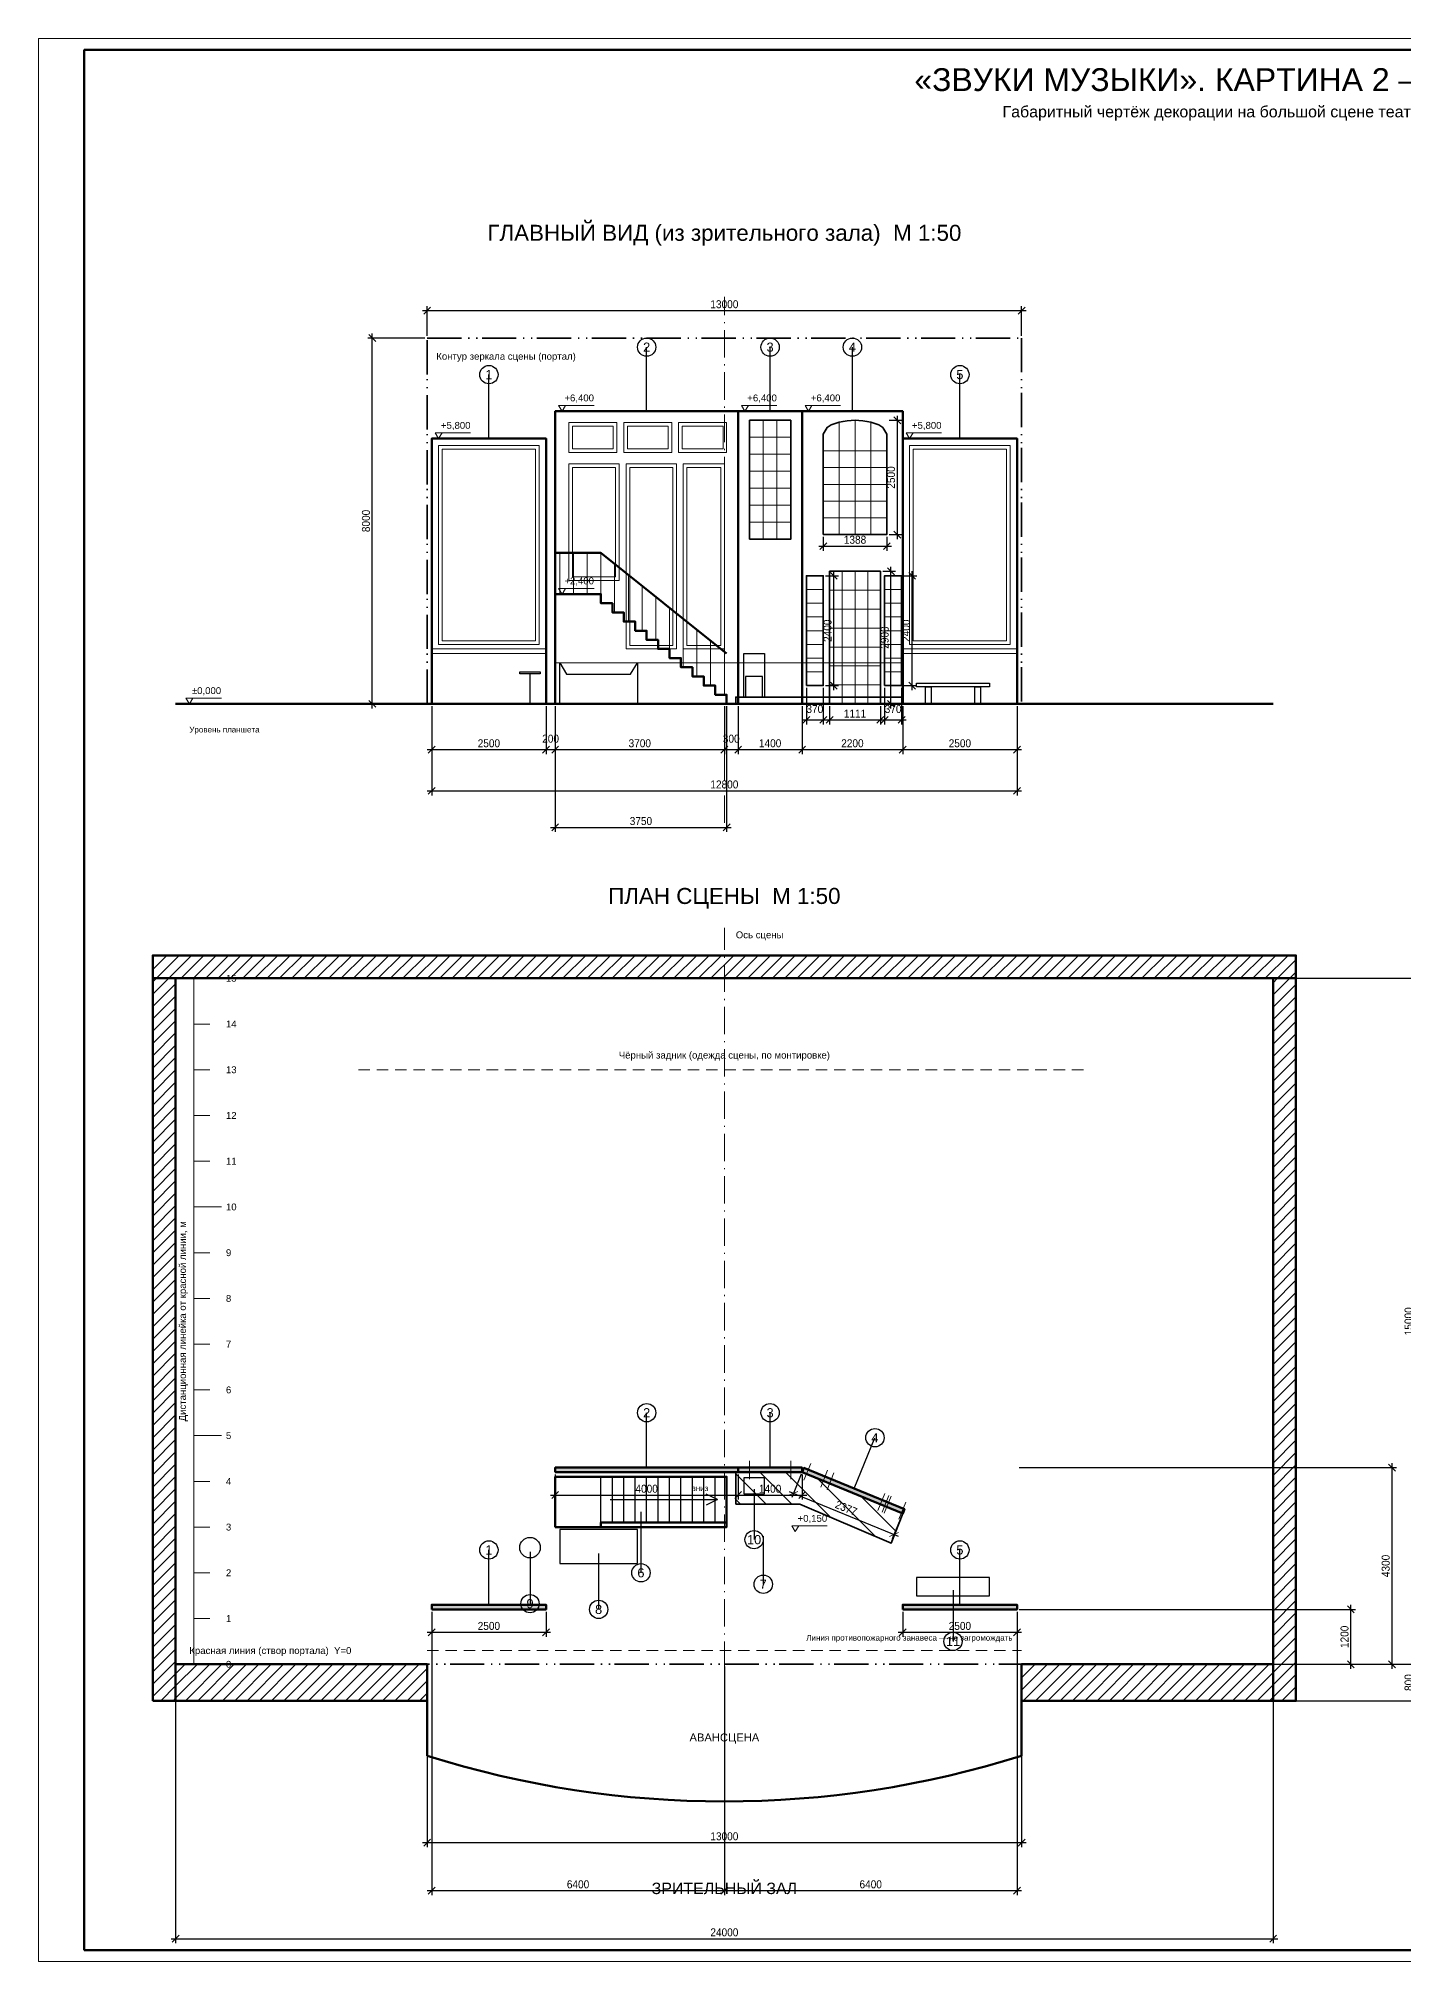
# Model space of a CAD drawing. Header units: millimetres. Extents: x 0 to 188350, y 0 to 42050.
# Drawn here: x 64450 to 94302, y 0 to 42050 of the extents above; entities that cross this region are included whole.
import ezdxf
from ezdxf.enums import TextEntityAlignment as Align

# ---------------------------------------------------------------- set-up
doc = ezdxf.new("R2010")
doc.units = ezdxf.units.MM
doc.header["$LTSCALE"] = 50
for name, pattern in [('GOST_AXIS', [18.5, 12, -3, 0.5, -3]), ('GOST_HIDDEN', [8, 5, -3]), ('GOST_PHANTOM', [24, 15, -3, 0.5, -3, 0.5, -2])]:
    doc.linetypes.add(name, pattern=pattern)
for name, color, linetype, lineweight in [('ДЕКОР_ДЕТАЛИ', 4, 'Continuous', 18), ('ДЕКОРАЦИЯ', 7, 'Continuous', 50), ('МЕБЕЛЬ', 6, 'Continuous', 25), ('НЕВИДИМЫЕ', 8, 'GOST_HIDDEN', 18), ('ОСИ', 1, 'GOST_AXIS', 18), ('ПОДИУМЫ', 3, 'Continuous', 35), ('ПОРТАЛ', 1, 'GOST_PHANTOM', 35), ('РАЗМЕРЫ', 2, 'Continuous', 18), ('РАМКА', 7, 'Continuous', 50), ('СЦЕНА', 8, 'Continuous', 50), ('СЦЕНА_ТОНК', 8, 'Continuous', 18), ('ТЕКСТ', 7, 'Continuous', 25), ('ШТРИХОВКА', 8, 'Continuous', 13)]:
    doc.layers.add(name, color=color, linetype=linetype, lineweight=lineweight)
doc.styles.add('RU', font='arial.ttf', dxfattribs={"width": 0.9})
doc.dimstyles.new('GOST_1-50', dxfattribs={"dimscale": 50, "dimtxt": 3.5, "dimasz": 2.5, "dimexe": 2, "dimexo": 1, "dimgap": 1, "dimtad": 1, "dimdec": 0, "dimtxsty": 'RU', "dimtsz": 1.5, "dimcen": 2.5, "dimdle": 2, "dimclrd": 2, "dimclre": 2, "dimazin": 3, "dimtfac": 1, "dimtmove": 0, "dimatfit": 3})

msp = doc.modelspace()

# ---------------------------------------------------------------- hatches: boundary and pattern name
at = {"layer": 'ШТРИХОВКА'}
h = msp.add_hatch(dxfattribs=at)
h.set_pattern_fill('ANSI31', scale=60)
h.paths.add_polyline_path([(66950, 21500), (91950, 21500), (91950, 22000), (66950, 22000)])
h = msp.add_hatch(dxfattribs=at)
h.set_pattern_fill('ANSI31', scale=60)
h.paths.add_polyline_path([(66950, 5700), (67450, 5700), (67450, 21500), (66950, 21500)])
h = msp.add_hatch(dxfattribs=at)
h.set_pattern_fill('ANSI31', scale=60)
h.paths.add_polyline_path([(91450, 5700), (91950, 5700), (91950, 21500), (91450, 21500)])
for points in [[(75750, 10700), (79750, 10700), (79750, 10800), (75750, 10800)], [(79750, 10700), (81150, 10700), (81150, 10800), (79750, 10800)], [(81150, 10700), (83350, 9800), (83387.9, 9892.6), (81187.9, 10792.6)], [(73050, 7700), (75550, 7700), (75550, 7800), (73050, 7800)], [(83350, 7700), (85850, 7700), (85850, 7800), (83350, 7800)]]:
    msp.add_hatch(color=8, dxfattribs=at).paths.add_polyline_path(points)
h = msp.add_hatch(dxfattribs=at)
h.set_pattern_fill('ANSI31', scale=125, angle=90)
h.paths.add_polyline_path([(79700, 10000), (81100, 10000), (83100, 9150), (83350, 9800), (81150, 10700), (79700, 10700)])
h = msp.add_hatch(dxfattribs=at)
h.set_pattern_fill('ANSI31', scale=60)
h.paths.add_polyline_path([(67450, 5700), (72950, 5700), (72950, 6500), (67450, 6500)])
h = msp.add_hatch(dxfattribs=at)
h.set_pattern_fill('ANSI31', scale=60)
h.paths.add_polyline_path([(85950, 5700), (91450, 5700), (91450, 6500), (85950, 6500)])

# ---------------------------------------------------------------- linework, layer by layer
at = {"layer": 'ДЕКОР_ДЕТАЛИ'}
for p, q in [((80300, 31100), (80300, 33700)), ((80600, 31100), (80600, 33700)), ((81959.9, 31200), (81959.9, 33659.8)), ((82306.9, 31200), (82306.9, 33700)), ((82654, 31200), (82654, 33659.8)), ((80000, 33328.6), (80900, 33328.6)), ((80000, 32957.1), (80900, 32957.1)), ((81612.8, 33033.3), (83001.1, 33033.3)), ((80000, 32585.7), (80900, 32585.7)), ((81612.8, 32666.7), (83001.1, 32666.7)), ((80000, 32214.3), (80900, 32214.3)), ((81612.8, 32300), (83001.1, 32300)), ((80000, 31842.9), (80900, 31842.9)), ((81612.8, 31933.3), (83001.1, 31933.3)), ((81612.8, 31566.7), (83001.1, 31566.7)), ((80000, 31471.4), (80900, 31471.4)), ((75850, 29900), (75850, 30800)), ((76150, 29900), (76150, 30800)), ((76450, 29900), (76450, 30800)), ((76750, 29900), (76750, 30800)), ((77050, 29500), (77050, 30560)), ((77350, 29300), (77350, 30320)), ((82029.3, 27500), (82029.3, 30400)), ((82306.9, 27500), (82306.9, 30400)), ((82306.9, 27500), (82306.9, 30400)), ((82584.6, 27500), (82584.6, 30400)), ((77650, 29100), (77650, 30080)), ((81242.6, 30000), (81612.8, 30000)), ((81751.6, 29985.7), (82862.3, 29985.7)), ((82954.8, 30000), (83325, 30000)), ((77950, 28900), (77950, 29840)), ((78250, 28500), (78250, 29600)), ((81242.6, 29700), (81612.8, 29700)), ((81751.6, 29571.4), (82862.3, 29571.4)), ((82954.8, 29700), (83325, 29700)), ((78550, 28300), (78550, 29360)), ((78850, 28100), (78850, 29120)), ((81242.6, 29400), (81612.8, 29400)), ((81242.6, 29100), (81612.8, 29100)), ((81751.6, 29157.1), (82862.3, 29157.1)), ((82954.8, 29400), (83325, 29400)), ((82954.8, 29100), (83325, 29100)), ((73050, 28700), (75550, 28700)), ((73050, 28600), (75550, 28600)), ((79150, 27900), (79150, 28880)), ((79450, 27700), (79450, 28640)), ((81242.6, 28800), (81612.8, 28800)), ((81751.6, 28742.9), (82862.3, 28742.9)), ((82954.8, 28800), (83325, 28800)), ((83350, 28700), (85850, 28700)), ((83350, 28600), (85850, 28600)), ((75750, 28400), (79750, 28400)), ((79750, 28400), (81150, 28400)), ((81150, 28400), (83349.1, 28400)), ((81242.6, 28500), (81612.8, 28500)), ((81242.6, 28200), (81612.8, 28200)), ((81751.6, 28328.6), (82862.3, 28328.6)), ((82954.8, 28500), (83325, 28500)), ((82954.8, 28200), (83325, 28200)), ((81751.6, 27914.3), (82862.3, 27914.3)), ((80000, 10550), (80000, 10950)), ((80900, 10550), (80900, 10950)), ((81185.8, 10523.3), (81337.2, 10893.5)), ((81556, 10371.9), (81707.4, 10742.1)), ((81556, 10371.9), (81707.4, 10742.1)), ((81694.8, 10315.1), (81846.3, 10685.3)), ((82805.5, 9860.7), (82956.9, 10230.9)), ((82898, 9822.8), (83049.5, 10193.1)), ((82944.3, 9803.9), (83095.8, 10174.1)), ((83268.2, 9671.4), (83419.7, 10041.6))]:
    msp.add_line(p, q, dxfattribs=at)
for points in [[(76050, 33000), (77100, 33000), (77100, 33650), (76050, 33650)], [(77250, 33000), (78300, 33000), (78300, 33650), (77250, 33650)], [(78450, 33000), (79500, 33000), (79500, 33650), (78450, 33650)], [(76130, 33080), (77020, 33080), (77020, 33570), (76130, 33570)], [(77330, 33080), (78220, 33080), (78220, 33570), (77330, 33570)], [(78530, 33080), (79420, 33080), (79420, 33570), (78530, 33570)], [(73200, 28800), (75400, 28800), (75400, 33150), (73200, 33150)], [(73280, 28880), (75320, 28880), (75320, 33070), (73280, 33070)], [(83500, 28800), (85700, 28800), (85700, 33150), (83500, 33150)], [(83580, 28880), (85620, 28880), (85620, 33070), (83580, 33070)], [(76050, 30200), (77150, 30200), (77150, 32750), (76050, 32750)], [(76130, 30280), (77070, 30280), (77070, 32670), (76130, 32670)], [(77300, 28700), (78400, 28700), (78400, 32750), (77300, 32750)], [(77380, 28780), (78320, 28780), (78320, 32670), (77380, 32670)], [(78550, 28700), (79450, 28700), (79450, 32750), (78550, 32750)], [(78630, 28780), (79370, 28780), (79370, 32670), (78630, 32670)]]:
    msp.add_lwpolyline(points, close=True, dxfattribs=at)
at = {"layer": 'ДЕКОРАЦИЯ'}
for points in [[(75750, 27500), (75750, 33900), (79750, 33900), (79750, 27500)], [(79750, 27500), (79750, 33900), (81150, 33900), (81150, 27500)], [(81150, 27500), (81150, 33900), (83350, 33900), (83350, 27500)], [(73050, 27500), (73050, 33300), (75550, 33300), (75550, 27500)], [(83350, 27500), (83350, 33300), (85850, 33300), (85850, 27500)], [(75750, 27500), (75750, 29900), (76750, 29900), (76750, 29700), (77000, 29700), (77000, 29500), (77250, 29500), (77250, 29300), (77500, 29300), (77500, 29100), (77750, 29100), (77750, 28900), (78000, 28900), (78000, 28700), (78250, 28700), (78250, 28500), (78500, 28500), (78500, 28300), (78750, 28300), (78750, 28100), (79000, 28100), (79000, 27900), (79250, 27900), (79250, 27700), (79500, 27700), (79500, 27500)], [(75750, 10700), (79750, 10700), (79750, 10800), (75750, 10800)], [(75750, 9500), (79500, 9500), (79500, 10600), (75750, 10600)], [(79750, 10700), (81150, 10700), (81150, 10800), (79750, 10800)], [(81150, 10700), (83350, 9800), (83387.9, 9892.6), (81187.9, 10792.6)], [(73050, 7700), (75550, 7700), (75550, 7800), (73050, 7800)], [(83350, 7700), (85850, 7700), (85850, 7800), (83350, 7800)]]:
    msp.add_lwpolyline(points, close=True, dxfattribs=at)
at = {"layer": 'ДЕКОРАЦИЯ', "lineweight": 35}
for points in [[(80000, 31100), (80000, 33700), (80900, 33700), (80900, 31100)], [(81612.8, 31200), (81612.8, 33400), (81699.5, 33545.2), (81786.3, 33598.4), (81873.1, 33634.2), (81959.9, 33659.8), (82046.6, 33678.1), (82133.4, 33690.5), (82220.2, 33697.6), (82306.9, 33700), (82393.7, 33697.6), (82480.5, 33690.5), (82567.2, 33678.1), (82654, 33659.8), (82740.8, 33634.2), (82827.6, 33598.4), (82914.3, 33545.2), (83001.1, 33400), (83001.1, 31200)], [(81242.6, 27900), (81242.6, 30300), (81612.8, 30300), (81612.8, 27900)], [(81751.6, 27500), (81751.6, 30400), (82862.3, 30400), (82862.3, 27500)], [(82954.8, 27900), (82954.8, 30300), (83325, 30300), (83325, 27900)]]:
    msp.add_lwpolyline(points, close=True, dxfattribs=at)
at = {"layer": 'ДЕКОРАЦИЯ'}
msp.add_lwpolyline([(75750, 30800), (76750, 30800), (79500, 28600)], dxfattribs=at)
at = {"layer": 'МЕБЕЛЬ'}
for p, q in [((75200, 27500), (75200, 28160)), ((75065, 27500), (75335, 27500)), ((76750, 9600), (76750, 10600)), ((77000, 9600), (77000, 10600)), ((77250, 9600), (77250, 10600)), ((77500, 9600), (77500, 10600)), ((77750, 9600), (77750, 10600)), ((78000, 9600), (78000, 10600)), ((78250, 9600), (78250, 10600)), ((78500, 9600), (78500, 10600)), ((78750, 9600), (78750, 10600)), ((79000, 9600), (79000, 10600)), ((79250, 9600), (79250, 10600)), ((76950, 10100), (79300, 10100)), ((79300, 10100), (79050, 10220)), ((79300, 10100), (79050, 9980))]:
    msp.add_line(p, q, dxfattribs=at)
for points in [[(79875, 28600), (80325, 28600), (80325, 27650), (80285, 27650), (80285, 28100), (79915, 28100), (79915, 27650), (79875, 27650)], [(74975, 28200), (75425, 28200), (75425, 28160), (74975, 28160)], [(75850, 27500), (75850, 28400), (76000, 28150), (77400, 28150), (77550, 28400), (77550, 27500)], [(83650, 27950), (85250, 27950), (85250, 27870), (83650, 27870)], [(79875, 10225), (80325, 10225), (80325, 10575), (79875, 10575)], [(75850, 8700), (77550, 8700), (77550, 9450), (75850, 9450)], [(83650, 8000), (85250, 8000), (85250, 8400), (83650, 8400)]]:
    msp.add_lwpolyline(points, close=True, dxfattribs=at)
for points in [[(83850, 27500), (83850, 27870), (83970, 27870), (83970, 27500)], [(84930, 27500), (84930, 27870), (85050, 27870), (85050, 27500)]]:
    msp.add_lwpolyline(points, dxfattribs=at)
at = {"layer": 'МЕБЕЛЬ', "lineweight": 50}
msp.add_lwpolyline([(75750, 9500), (76750, 9500), (76750, 9600), (79500, 9600)], dxfattribs=at)
at = {"layer": 'МЕБЕЛЬ'}
msp.add_circle((75200, 9050), 225, dxfattribs=at)
at = {"layer": 'НЕВИДИМЫЕ'}
msp.add_line((71450, 19500), (87450, 19500), dxfattribs=at)
at = {"layer": 'НЕВИДИМЫЕ', "color": 1}
msp.add_line((72950, 6800), (85950, 6800), dxfattribs=at)
at = {"layer": 'ОСИ'}
for p, q in [((79450, 24900), (79450, 36400)), ((79450, 2700), (79450, 22600))]:
    msp.add_line(p, q, dxfattribs=at)
at = {"layer": 'ПОДИУМЫ'}
for points in [[(79700, 27500), (83350, 27500), (83350, 27650), (79700, 27650)], [(79700, 10000), (81100, 10000), (83100, 9150), (83350, 9800), (81150, 10700), (79700, 10700)]]:
    msp.add_lwpolyline(points, close=True, dxfattribs=at)
at = {"layer": 'ПОРТАЛ', "color": 1}
msp.add_line((67450, 6500), (91450, 6500), dxfattribs=at)
msp.add_lwpolyline([(72950, 27500), (72950, 35500), (85950, 35500), (85950, 27500)], dxfattribs=at)
at = {"layer": 'РАЗМЕРЫ'}
for p, q in [((75900, 34025), (76600, 34025)), ((79900, 34025), (80600, 34025)), ((81288.8, 34025), (81988.8, 34025)), ((73200, 33425), (73900, 33425)), ((83500, 33425), (84200, 33425)), ((75900, 30025), (76600, 30025)), ((67750, 27625), (68450, 27625)), ((81000, 9525), (81700, 9525))]:
    msp.add_line(p, q, dxfattribs=at)
for points in [[(75900, 33900), (75825, 34025), (75975, 34025)], [(79900, 33900), (79825, 34025), (79975, 34025)], [(81288.8, 33900), (81213.8, 34025), (81363.8, 34025)], [(73200, 33300), (73125, 33425), (73275, 33425)], [(83500, 33300), (83425, 33425), (83575, 33425)], [(75900, 29900), (75825, 30025), (75975, 30025)], [(67750, 27500), (67675, 27625), (67825, 27625)], [(81000, 9400), (80925, 9525), (81075, 9525)]]:
    msp.add_lwpolyline(points, close=True, dxfattribs=at)
at = {"layer": 'РАМКА', "lineweight": 18}
msp.add_lwpolyline([(64450, 0), (123900, 0), (123900, 42050), (64450, 42050)], close=True, dxfattribs=at)
at = {"layer": 'РАМКА'}
msp.add_lwpolyline([(65450, 250), (123650, 250), (123650, 41800), (65450, 41800)], close=True, dxfattribs=at)
at = {"layer": 'СЦЕНА', "lineweight": 70}
msp.add_line((67450, 27500), (91450, 27500), dxfattribs=at)
at = {"layer": 'СЦЕНА'}
for points in [[(66950, 21500), (91950, 21500), (91950, 22000), (66950, 22000)], [(66950, 5700), (67450, 5700), (67450, 21500), (66950, 21500)], [(91450, 5700), (91950, 5700), (91950, 21500), (91450, 21500)], [(67450, 5700), (72950, 5700), (72950, 6500), (67450, 6500)], [(85950, 5700), (91450, 5700), (91450, 6500), (85950, 6500)]]:
    msp.add_lwpolyline(points, close=True, dxfattribs=at)
for points in [[(72950, 5700), (72950, 4500)], [(85950, 5700), (85950, 4500)]]:
    msp.add_lwpolyline(points, dxfattribs=at)
msp.add_arc((79450, 25125), 21625, 252.50768, -72.50768, dxfattribs=at)
at = {"layer": 'СЦЕНА_ТОНК'}
for p, q in [((67850, 6500), (67850, 21500)), ((67850, 21500), (68450, 21500)), ((67850, 20500), (68200, 20500)), ((67850, 19500), (68200, 19500)), ((67850, 18500), (68200, 18500)), ((67850, 17500), (68200, 17500)), ((67850, 16500), (68450, 16500)), ((67850, 15500), (68200, 15500)), ((67850, 14500), (68200, 14500)), ((67850, 13500), (68200, 13500)), ((67850, 12500), (68200, 12500)), ((67850, 11500), (68450, 11500)), ((67850, 10500), (68200, 10500)), ((67850, 9500), (68200, 9500)), ((67850, 8500), (68200, 8500)), ((67850, 7500), (68200, 7500)), ((67850, 6500), (68450, 6500))]:
    msp.add_line(p, q, dxfattribs=at)
at = {"layer": 'ТЕКСТ'}
for p, q in [((77750, 33900), (77750, 35300)), ((80450, 33900), (80450, 35300)), ((82250, 33900), (82250, 35300)), ((74300, 33300), (74300, 34700)), ((84600, 33300), (84600, 34700)), ((77750, 10800), (77750, 12000)), ((80450, 10800), (80450, 12000)), ((82287.9, 10342.6), (82742.2, 11453.2)), ((80100, 10330), (80100, 9225)), ((77625, 9830), (77625, 8500)), ((80300, 9300), (80300, 8250)), ((74300, 7800), (74300, 9000)), ((75200, 8960), (75200, 7825)), ((76700, 8925), (76700, 7700)), ((84600, 7800), (84600, 9000)), ((84450, 8120), (84450, 7000))]:
    msp.add_line(p, q, dxfattribs=at)
for centre in [(77750, 35300), (80450, 35300), (82250, 35300), (74300, 34700), (84600, 34700), (77750, 12000), (80450, 12000), (82742.2, 11453.2), (80100, 9225), (74300, 9000), (84600, 9000), (77625, 8500), (80300, 8250), (75200, 7825), (76700, 7700), (84450, 7000)]:
    msp.add_circle(centre, 200, dxfattribs=at)

# ---------------------------------------------------------------- texts
at = {"layer": 'РАЗМЕРЫ', "style": 'RU'}
for s, p in [('+6,400', (76275, 34070)), ('+6,400', (80275, 34070)), ('+6,400', (81663.8, 34070)), ('+5,800', (73575, 33470)), ('+5,800', (83875, 33470)), ('+2,400', (76275, 30070)), ('±0,000', (68125, 27670)), ('+0,150', (81375, 9570))]:
    msp.add_text(s, height=150, dxfattribs=at).set_placement(p, align=Align.BOTTOM_CENTER)
at = {"layer": 'ТЕКСТ', "style": 'RU'}
for s, height, p in [('«ЗВУКИ МУЗЫКИ». КАРТИНА 2 — ГОСТИНАЯ ВИЛЛЫ (САЛОН)', 500, (94175, 41150)), ('Габаритный чертёж декорации на большой сцене театра-фестиваля «Балтийский дом», Санкт-Петербург', 250, (94175, 40450)), ('ГЛАВНЫЙ ВИД (из зрительного зала)  М 1:50', 350, (79450, 37800)), ('2', 200, (77750, 35300)), ('3', 200, (80450, 35300)), ('4', 200, (82250, 35300)), ('1', 200, (74300, 34700)), ('5', 200, (84600, 34700)), ('ПЛАН СЦЕНЫ  М 1:50', 350, (79450, 23300)), ('2', 200, (77750, 12000)), ('3', 200, (80450, 12000)), ('4', 200, (82742.2, 11453.2)), ('10', 200, (80100, 9225)), ('1', 200, (74300, 9000)), ('5', 200, (84600, 9000)), ('6', 200, (77625, 8500)), ('7', 200, (80300, 8250)), ('9', 200, (75200, 7825)), ('8', 200, (76700, 7700)), ('11', 200, (84450, 7000)), ('АВАНСЦЕНА', 175, (79450, 4900)), ('ЗРИТЕЛЬНЫЙ ЗАЛ', 250, (79450, 1600))]:
    msp.add_text(s, height=height, dxfattribs=at).set_placement(p, align=Align.MIDDLE_CENTER)
for s, p in [('Контур зеркала сцены (портал)', (73150, 35100)), ('Ось сцены', (79700, 22450)), ('15', (68550, 21500)), ('14', (68550, 20500)), ('13', (68550, 19500)), ('12', (68550, 18500)), ('11', (68550, 17500)), ('10', (68550, 16500)), ('9', (68550, 15500)), ('8', (68550, 14500)), ('7', (68550, 13500)), ('6', (68550, 12500)), ('5', (68550, 11500)), ('4', (68550, 10500)), ('3', (68550, 9500)), ('2', (68550, 8500)), ('1', (68550, 7500)), ('0', (68550, 6500))]:
    msp.add_text(s, height=150, dxfattribs=at).set_placement(p, align=Align.MIDDLE_LEFT)
msp.add_text('Уровень планшета', height=125, dxfattribs=at).set_placement((67750, 27000), align=Align.TOP_LEFT)
msp.add_text('Чёрный задник (одежда сцены, по монтировке)', height=150, dxfattribs=at).set_placement((79450, 19700), align=Align.BOTTOM_CENTER)
msp.add_text('Дистанционная линейка от красной линии, м', height=150, rotation=90, dxfattribs=at).set_placement((67600, 14000), align=Align.MIDDLE_CENTER)
for s, p in [('вниз', (79100, 10250)), ('Линия противопожарного занавеса — не загромождать', (85750, 6980))]:
    msp.add_text(s, height=125, dxfattribs=at).set_placement(p, align=Align.BOTTOM_RIGHT)
msp.add_text('Красная линия (створ портала)  Y=0', height=150, dxfattribs=at).set_placement((67750, 6680), align=Align.BOTTOM_LEFT)

# ---------------------------------------------------------------- dimensions: what is measured, and where the dimension line sits
at = {"layer": 'РАЗМЕРЫ'}
for base, p1, p2 in [((72950, 36100), (72950, 35500), (85950, 35500)), ((81612.8, 30950), (81612.8, 31200), (83001.1, 31200)), ((81242.6, 27150), (81242.6, 27900), (81612.8, 27900)), ((82954.8, 27150), (82954.8, 27900), (83325, 27900)), ((73050, 26500), (73050, 27500), (75550, 27500)), ((73050, 25600), (73050, 27500), (85850, 27500)), ((75550, 26500), (75550, 27500), (75750, 27500)), ((75750, 24800), (75750, 27500), (79500, 27500)), ((75750, 26500), (75750, 27500), (79450, 27500)), ((79450, 26500), (79450, 27500), (79750, 27500)), ((79750, 26500), (79750, 27500), (81150, 27500)), ((81150, 26500), (81150, 27500), (83350, 27500)), ((81751.6, 27150), (81751.6, 27500), (82862.3, 27500)), ((83350, 26500), (83350, 27500), (85850, 27500)), ((75750, 10200), (75750, 10700), (79750, 10700)), ((79750, 10200), (79750, 10700), (81150, 10700)), ((73050, 7200), (73050, 7700), (75550, 7700)), ((73050, 1550), (73050, 7700), (79450, 6500)), ((79450, 1550), (79450, 6500), (85850, 7700)), ((83350, 7200), (83350, 7700), (85850, 7700)), ((67450, 500), (67450, 6500), (91450, 6500)), ((72950, 2600), (72950, 5700), (85950, 5700))]:
    msp.add_linear_dim(base=base, p1=p1, p2=p2, dimstyle='GOST_1-50', dxfattribs=at).render()
for base, p1, p2, angle in [((71750, 27500), (72950, 27500), (72950, 35500), 90), ((83232.5, 31200), (83001.1, 31200), (83001.1, 33700), 90), ((81844.2, 27900), (81612.8, 27900), (81612.8, 30300), 90), ((83093.6, 27500), (82862.3, 27500), (82862.3, 30400), 90), ((83556.4, 27900), (83325, 27900), (83325, 30300), 90), ((94550, 6500), (91450, 6500), (91450, 21500), 90), ((80960.7, 10237.2), (81150, 10700), (83350, 9800), 337.75098), ((94050, 6500), (85850, 6500), (85850, 10800), 90), ((93150, 6500), (85850, 6500), (85850, 7700), 90), ((94550, 5700), (91450, 5700), (91450, 6500), 90)]:
    msp.add_linear_dim(base=base, p1=p1, p2=p2, angle=angle, dimstyle='GOST_1-50', dxfattribs=at).render()

doc.saveas('drawing.dxf')
